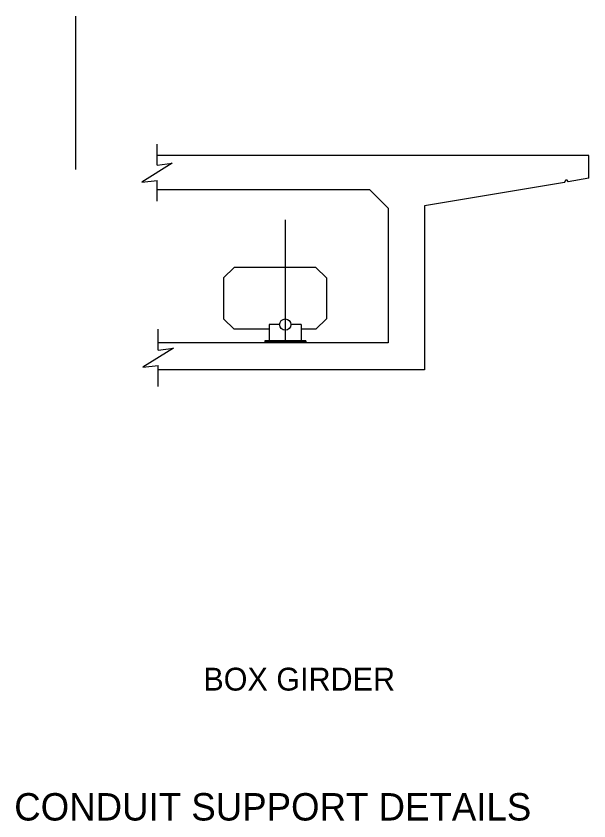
# Model space of a CAD drawing. Extents: x -938 to -777, y 798 to 864.
# Drawn here: x -779.078 to -776.569, y 806.015 to 809.536 of the extents above; entities that cross this region are included whole.
import ezdxf

# ---------------------------------------------------------------- set-up
doc = ezdxf.new("R2010")
doc.units = 0
for name, color, linetype in [('57 Undefined', 7, 'Continuous'), ('str_Center-Line-A', 7, 'Continuous'), ('str_Concrete-A', 7, 'Continuous'), ('str_Layout-A', 7, 'Continuous'), ('str_Utilities-A', 7, 'Continuous')]:
    doc.layers.add(name, color=color, linetype=linetype)

msp = doc.modelspace()

# ---------------------------------------------------------------- linework, layer by layer
at = {"layer": 'str_Center-Line-A'}
msp.add_line((-777.8989, 808.6445), (-777.8989, 808.1154), dxfattribs=at)
at = {"layer": 'str_Concrete-A'}
for p, q in [((-778.4602, 808.8843), (-778.4602, 808.976)), ((-776.5689, 808.9265), (-778.459, 808.9265)), ((-776.5689, 808.8265), (-776.5689, 808.9265)), ((-778.4602, 808.726), (-778.4602, 808.8176)), ((-776.6757, 808.8087), (-777.2889, 808.7065)), ((-776.5689, 808.8265), (-776.6592, 808.8115)), ((-777.5289, 808.7765), (-778.459, 808.7765)), ((-777.4489, 808.6965), (-777.5289, 808.7765)), ((-777.4489, 808.6965), (-777.4489, 808.1065)), ((-777.2889, 808.7065), (-777.2889, 807.989)), ((-778.1689, 808.3906), (-778.1231, 808.4365)), ((-777.7648, 808.4365), (-778.1231, 808.4365)), ((-777.7648, 808.4365), (-777.7189, 808.3906)), ((-778.1689, 808.3906), (-778.1689, 808.2124)), ((-777.7189, 808.3906), (-777.7189, 808.2124)), ((-778.1231, 808.1665), (-778.1689, 808.2124)), ((-777.7189, 808.2124), (-777.7648, 808.1665)), ((-778.4557, 808.0746), (-778.4557, 808.1662)), ((-777.9689, 808.1665), (-778.1231, 808.1665)), ((-777.9689, 808.1865), (-777.9689, 808.1154)), ((-777.9239, 808.1865), (-777.9689, 808.1865)), ((-777.8289, 808.1865), (-777.8739, 808.1865)), ((-777.8289, 808.1865), (-777.8289, 808.1154)), ((-777.7648, 808.1665), (-777.8289, 808.1665)), ((-777.4489, 808.1065), (-778.4563, 808.1065)), ((-777.8092, 808.1154), (-777.9886, 808.1154)), ((-777.9886, 808.1154), (-777.9886, 808.1065)), ((-777.8092, 808.1124), (-777.9886, 808.1124)), ((-777.8092, 808.1095), (-777.9886, 808.1095)), ((-777.8092, 808.1154), (-777.8092, 808.1065)), ((-777.2889, 807.989), (-778.4563, 807.989)), ((-778.4557, 807.9163), (-778.4557, 808.0079))]:
    msp.add_line(p, q, dxfattribs=at)
for points in [[(-778.4602, 808.8843), (-778.3936, 808.8926), (-778.5269, 808.8093), (-778.4602, 808.8176)], [(-776.6757, 808.8087), (-776.6693, 808.821), (-776.6592, 808.8115)], [(-778.4557, 808.0746), (-778.3891, 808.0829), (-778.5224, 807.9996), (-778.4557, 808.0079)]]:
    msp.add_lwpolyline(points, dxfattribs=at)
at = {"layer": 'str_Layout-A'}
msp.add_line((-778.817, 809.5363), (-778.817, 808.8647), dxfattribs=at)
at = {"layer": 'str_Utilities-A'}
msp.add_circle((-777.8989, 808.1865), 0.025, dxfattribs=at)

# ---------------------------------------------------------------- texts
at = {"layer": '57 Undefined'}
for s, height, p in [('BOX GIRDER', 0.1, (-778.2577, 806.5852)), ('CONDUIT SUPPORT DETAILS', 0.12, (-779.0861, 806.0166))]:
    msp.add_text(s, height=height, dxfattribs=at).set_placement(p)

doc.saveas('drawing.dxf')
